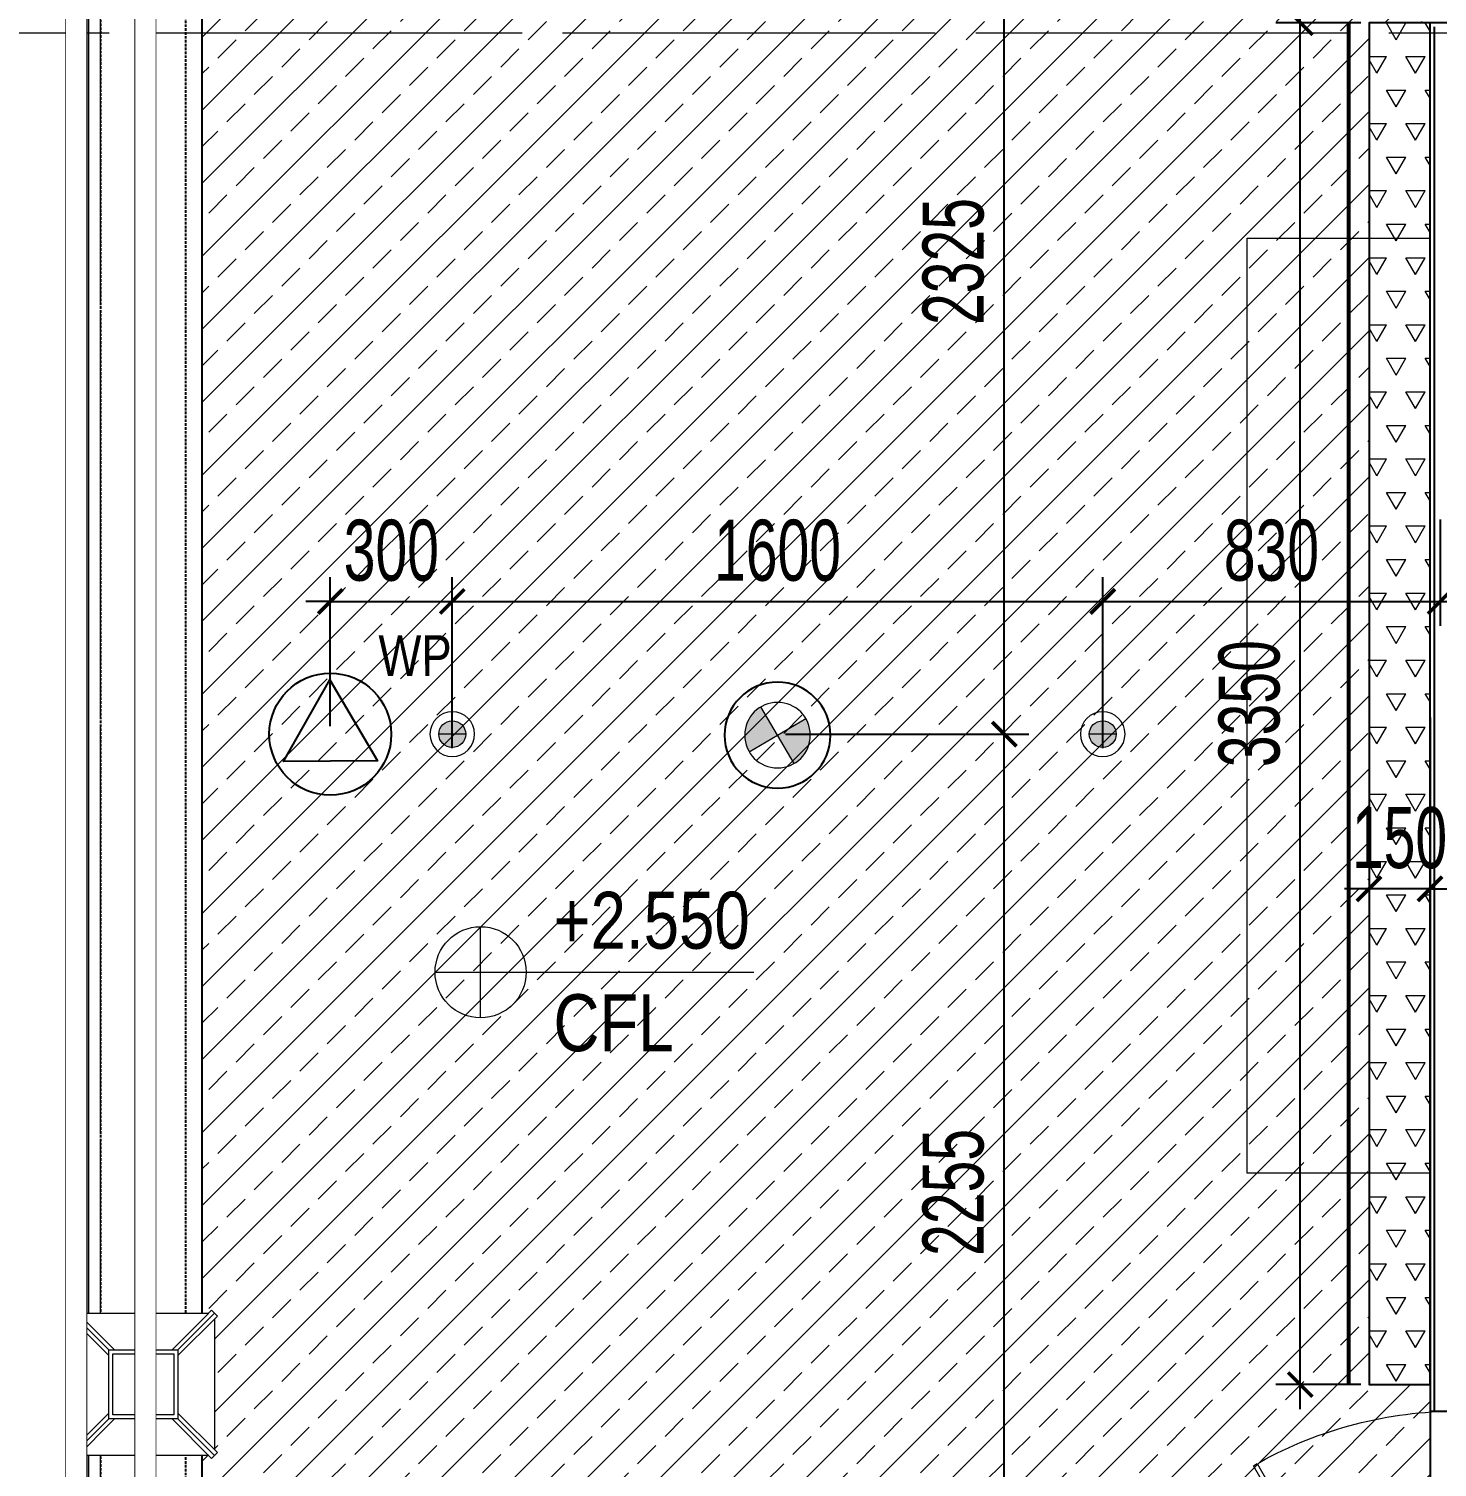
# Model space of a CAD drawing. Header units: millimetres. Extents: x -343543 to 400519, y -115663 to 104219.
# Drawn here: x -257931 to -254466, y 11172 to 14710 of the extents above; entities that cross this region are included whole.
import ezdxf
from ezdxf.enums import TextEntityAlignment as Align
from ezdxf.xclip import XClip

# ---------------------------------------------------------------- set-up
doc = ezdxf.new("R2010")
doc.units = ezdxf.units.MM
doc.header["$XCLIPFRAME"] = 0
for name, pattern in [('CONTINOUS', [0]), ('HIDDEN2', [0.1875, 0.125, -0.0625]), ('XREF MAT BANG TUONG XAY$0$CENTER', [50.8, 31.75, -6.35, 6.35, -6.35]), ('XREF MAT BANG TUONG XAY$0$xref_IKIGAI_Cot$0$HIDDEN', [9.525, 6.35, -3.175])]:
    doc.linetypes.add(name, pattern=pattern)
doc.layers.get('0').update_dxf_attribs({"color": 231, "lineweight": 0})
doc.layers.get('DefPoints').update_dxf_attribs({"color": 191})
for name, color, linetype, lineweight in [('01.Xref _MB T1$0$A-FURN', 251, 'Continuous', 5), ('1-INNO-E-Emergency', 1, 'EME', 5), ('A-CLNG', 157, 'Continuous', 25), ('A-FLOR-PRTN', 161, 'Continuous', 9), ('A-OPEN', 20, 'Continuous', 9), ('A-PATT', 252, 'Continuous', 9), ('A-SYMBOLS', 10, 'Continuous', 13), ('EL - TEXT', 3, 'Continuous', 9), ('fix lighting', 2, 'Continuous', 5), ('SME-E-LTG-DIM', 55, 'Continuous', 18), ('XREF MAT BANG NOI THAT$0$01.Xref _MB T1$0$A-FURN', 8, 'Continuous', 5), ('XREF MAT BANG TUONG XAY$0$01.Xref _MB T1$0$A-DOOR', 8, 'Continuous', 9), ('XREF MAT BANG TUONG XAY$0$A-GRID', 8, 'XREF MAT BANG TUONG XAY$0$CENTER', 15)]:
    doc.layers.add(name, color=color, linetype=linetype, lineweight=lineweight)
doc.layers.add('EL - CABLE - PA', color=5, linetype='CONTINOUS', true_color=0x0000ff)
doc.layers.add('XREF MAT BANG TUONG XAY$0$A-FNSH', color=8, linetype='Continuous')
doc.layers.add('XREF MAT BANG TUONG XAY$0$xref_IKIGAI_Cot$0$S-HIDD', color=8, linetype='XREF MAT BANG TUONG XAY$0$xref_IKIGAI_Cot$0$HIDDEN')
doc.styles.add('Arial', font='arial.ttf', dxfattribs={"width": 0.8})
doc.styles.add('ROMANSssss', font='vntimeh.shx', dxfattribs={"width": 0.7})
doc.styles.add('SM-DIMTEXT', font='SME.shx', dxfattribs={"width": 0.7})
doc.styles.add('VTK _ Arial_2.5 mm', font='arial.ttf', dxfattribs={"width": 0.8, "height": 2.5})
doc.linetypes.add('EME', pattern='A,2463.214661,-165.6529,["E",ROMANSssss,S=300,R=360,X=0,Y=-153.361507],-321.423057,2528.257516', length=5478.548134)
doc.dimstyles.new('SDIM-100', dxfattribs={"dimscale": 100, "dimtxt": 2, "dimasz": 0.6, "dimexe": 0.6, "dimexo": 0.2, "dimgap": 0.5, "dimtad": 1, "dimdec": 0, "dimzin": 12, "dimtxsty": 'SM-DIMTEXT', "dimblk": 'ARCHTICK', "dimblk1": 'ARCHTICK', "dimblk2": 'ARCHTICK', "dimcen": 0.12, "dimdle": 0.6, "dimclrd": 7, "dimclre": 8, "dimadec": 0, "dimazin": 3, "dimtfac": 2, "dimtix": 1, "dimtmove": 1, "dimatfit": 3, "dimfxl": 1, "dimtzin": 0, "dimarcsym": 1})

# ---------------------------------------------------------------- blocks, each defined once
blk = doc.blocks.new('XREF MAT BANG TUONG XAY$0$00.xref_IKIGAI_Truc')
at = {"layer": 'XREF MAT BANG TUONG XAY$0$A-GRID', "color": 8, "ltscale": 20}
for points in [[(5100, -3895), (5100, 22924.4)], [(-2907.5, 14700), (42750, 14700)]]:
    blk.add_lwpolyline(points, dxfattribs=at)
blk = doc.blocks.new('XREF MAT BANG TUONG XAY$0$xref_IKIGAI_Cot')
at = {"layer": 'XREF MAT BANG TUONG XAY$0$A-GRID', "color": 8, "ltscale": 20}
for points in [[(5100, -3895), (5100, 22924.4)], [(-2907.5, 14700), (42750, 14700)]]:
    blk.add_lwpolyline(points, dxfattribs=at)
at = {"layer": 'XREF MAT BANG TUONG XAY$0$xref_IKIGAI_Cot$0$S-HIDD', "color": 8}
blk.add_lwpolyline([(5100, 9990), (5310, 9990), (5310, 19190), (5100, 19190)], close=True, dxfattribs=at)
blk = doc.blocks.new('*U286')
at = {"color": 8}
for p, q in [((-324.2, -4.2), (-319.2, 4.5)), ((549.4, -497), (-319.2, 4.5)), ((-324.2, -4.2), (544.4, -505.6)), ((205.3, -237.7), (484.6, -399)), ((141.3, -258.6), (140.1, -260.7)), ((184.6, -283.6), (141.3, -258.6)), ((154.3, -266.1), (164.3, -248.7)), ((171.6, -276.1), (181.7, -258.7)), ((195.3, -255), (474.6, -416.3)), ((183.4, -285.7), (184.6, -283.6)), ((442.5, -491.8), (461, -459.8)), ((449, -450.6), (448, -452.3)), ((448, -452.3), (491.3, -477.3)), ((455.2, -439.8), (454, -441.9)), ((498.5, -464.8), (455.2, -439.8)), ((478.2, -430), (468.2, -447.3)), ((495.5, -440), (485.5, -457.3)), ((459.8, -501.8), (478.3, -469.8)), ((491.3, -477.3), (492.3, -475.6)), ((497.3, -466.9), (498.5, -464.8)), ((544.4, -505.6), (549.4, -497))]:
    blk.add_line(p, q, dxfattribs=at)
at = {"color": 8, "ltscale": 0.25}
blk.add_arc((-324.2, -4.2), 1002.9, 330.955, 0, dxfattribs=at)
at = {"color": 8}
for centre, radius, start, end in [((190.3, -263.7), 30, 59.9694, 149.9694), ((190.3, -263.7), 10, 59.9694, 149.9694), ((469.6, -425), 10, 329.9694, 59.9694), ((469.6, -425), 30, 329.9694, 59.9694), ((451.2, -496.8), 10, 149.9694, 329.9694)]:
    blk.add_arc(centre, radius, start, end, dxfattribs=at)
blk = doc.blocks.new('XREF MAT BANG NOI THAT$0$den')
at = {"color": 8}
blk.add_wipeout([(-175, 160.9), (-160.9, 175), (160.9, 175), (175, 160.9), (175, -160.9), (160.9, -175), (-160.9, -175), (-175, -160.9)], dxfattribs=at).dxf.layer = 'XREF MAT BANG NOI THAT$0$01.Xref _MB T1$0$A-FURN'
for p, q in [((-167.9, 182.1), (-182.1, 167.9)), ((-70.9, 85), (-167.9, 182.1)), ((70.9, 85), (167.9, 182.1)), ((167.9, 182.1), (182.1, 167.9)), ((-85, 70.9), (-182.1, 167.9)), ((-85, 85), (-175, 175)), ((85, 85), (175, 175)), ((85, 70.9), (182.1, 167.9)), ((-85, -70.9), (-182.1, -167.9)), ((-85, -85), (-175, -175)), ((-70.9, -85), (-167.9, -182.1)), ((70.9, -85), (167.9, -182.1)), ((85, -70.9), (182.1, -167.9)), ((85, -85), (175, -175)), ((-167.9, -182.1), (-182.1, -167.9)), ((167.9, -182.1), (182.1, -167.9))]:
    blk.add_line(p, q, dxfattribs=at)
for points in [[(-175, -160.9), (-175, 160.9)], [(-160.9, 175), (160.9, 175)], [(175, 160.9), (175, -160.9)], [(160.9, -175), (-160.9, -175)]]:
    blk.add_lwpolyline(points, dxfattribs=at)
for points in [[(-85, 85), (85, 85), (85, -85), (-85, -85)], [(-75, 75), (75, 75), (75, -75), (-75, -75)]]:
    blk.add_lwpolyline(points, close=True, dxfattribs=at)
blk = doc.blocks.new('XREF MAT BANG NOI THAT')
at = {"color": 8}
blk.add_lwpolyline([(7920.3, 14195), (8370, 14195), (8370, 11895), (7920.3, 11895)], close=True, dxfattribs=at)
blk.add_blockref('XREF MAT BANG NOI THAT$0$den', (5205, 11375.8), dxfattribs=at)
blk = doc.blocks.new('01.Xref _MB T1')
at = {"color": 8}
blk.add_lwpolyline([(5350.00011, 15899.99915), (8395, 15900.00022), (8395, 19187.99989), (5399.99067, 19190.00266), (5399.99067, 19100.00025), (5000, 19100), (5000, 19190.00241), (300, 19190.00241), (300.00025, 18999.99692), (210.00036, 18999.99692), (210.00011, 10200), (5350.00011, 10200), (5350.00011, 15899.99915)], dxfattribs=at)
for points in [[(3539.99179, 10449.99962), (3540.08991, 10824.96238), (3279.9671, 10825.03045), (3279.9671, 10225.00011), (2149.99201, 10225.00011), (2149.99201, 10825.00851), (1889.9917, 10825.00851), (1889.9917, 10450), (459.99182, 10450), (459.99182, 18879.99404), (5069.99182, 18879.99404), (5069.99182, 10450)], [(5069.98767, 18879.99404), (459.99596, 18879.99404), (460.00011, 10450), (1915.00118, 10450), (1915.00118, 10200), (3515.00118, 10200), (3515.00118, 10450), (5070.00011, 10450)]]:
    blk.add_lwpolyline(points, close=True, dxfattribs=at)
at = {"layer": 'XREF MAT BANG TUONG XAY$0$A-FNSH', "color": 8}
for points in [[(8379.99068, 14715.00011), (8380.00025, 11309.99999), (8505, 11309.99999), (8505, 11385), (10005.00011, 11385), (10005.00011, 11510), (8504.99998, 11510), (8504.99668, 14285), (8809.99073, 14284.99999), (8809.99073, 14590), (14099.96637, 14590), (14099.97586, 11509.99995), (11390.00011, 11509.99995), (11390.00011, 11384.99995), (14100, 11384.99995), (14100, 11314.99999), (14224.99994, 11314.99999)], [(8369.99066, 14725.00011), (8370.00025, 11309.99999), (8380.64454, 11309.99999)]]:
    blk.add_lwpolyline(points, dxfattribs=at)
at = {"color": 8}
blk.add_blockref('XREF MAT BANG TUONG XAY$0$00.xref_IKIGAI_Truc', (0.00011, 0), dxfattribs=at)
ref = blk.add_blockref('XREF MAT BANG TUONG XAY$0$xref_IKIGAI_Cot', (-0.00927, -0.00001), dxfattribs=at)
XClip(ref).set_block_clipping_path([(-1610.3425959283, -2225.6693134198), (41829.1295208634, 21555.8819575264)])
at = {"layer": 'XREF MAT BANG TUONG XAY$0$01.Xref _MB T1$0$A-DOOR', "color": 8, "xscale": -1, "rotation": 270}
blk.add_blockref('*U286', (8441.68832, 10631.26897), dxfattribs=at)
at = {"layer": 'A-PATT', "color": 8}
blk.add_blockref('XREF MAT BANG NOI THAT', (0, 0), dxfattribs=at)
blk = doc.blocks.new('LT15')
blk.add_wipeout([(-175, 160.9), (-160.9, 175), (160.9, 175), (175, 160.9), (175, -160.9), (160.9, -175), (-160.9, -175), (-175, -160.9)]).dxf.layer = '01.Xref _MB T1$0$A-FURN'
for p, q in [((-167.9, 182.1), (-182.1, 167.9)), ((-70.9, 85), (-167.9, 182.1)), ((70.9, 85), (167.9, 182.1)), ((167.9, 182.1), (182.1, 167.9)), ((-85, 70.9), (-182.1, 167.9)), ((-85, 85), (-175, 175)), ((85, 85), (175, 175)), ((85, 70.9), (182.1, 167.9)), ((-85, -70.9), (-182.1, -167.9)), ((-85, -85), (-175, -175)), ((-70.9, -85), (-167.9, -182.1)), ((70.9, -85), (167.9, -182.1)), ((85, -70.9), (182.1, -167.9)), ((85, -85), (175, -175)), ((-167.9, -182.1), (-182.1, -167.9)), ((167.9, -182.1), (182.1, -167.9))]:
    blk.add_line(p, q)
for points in [[(-175, -160.9), (-175, 160.9)], [(-160.9, 175), (160.9, 175)], [(175, 160.9), (175, -160.9)], [(160.9, -175), (-160.9, -175)]]:
    blk.add_lwpolyline(points)
for points in [[(-85, 85), (85, 85), (85, -85), (-85, -85)], [(-75, 75), (75, 75), (75, -75), (-75, -75)]]:
    blk.add_lwpolyline(points, close=True)
blk = doc.blocks.new('DenSanTuongT1Ikigai')
at = {"layer": 'fix lighting'}
blk.add_blockref('LT15', (5205, 11375.8), dxfattribs=at)
blk = doc.blocks.new('*U617')
blk.add_lwpolyline([(-50, 7913.6), (0, 7913.6), (0, -741.4), (-50, -741.4)], close=True)
blk.add_wipeout([(-50, 7913.6), (0, 7913.6), (0, -741.4), (-50, -741.4)])
blk = doc.blocks.new('*U619')
blk.add_lwpolyline([(-50, 1957.1), (0, 1957.1), (0, -6697.9), (-50, -6697.9)], close=True)
blk.add_wipeout([(-50, 1957.1), (0, 1957.1), (0, -6697.9), (-50, -6697.9)])
blk = doc.blocks.new('nnnndgnb')
at = {"layer": 'A-PATT'}
for name, p in [('*U617', (3740, -481.7)), ('*U619', (3910, 5474.9))]:
    blk.add_blockref(name, p, dxfattribs=at)
blk = doc.blocks.new('_ArchTick')
at = {"color": 0, "linetype": 'ByBlock', "const_width": 0.15}
blk.add_lwpolyline([(-0.5, -0.5), (0.5, 0.5)], dxfattribs=at)
blk = doc.blocks.new('*D1089')
at = {"layer": 'DefPoints', "color": 0, "transparency": 16777216}
for p in [(-255289, 13301.4), (-256889, 12920.6), (-255289, 12920.6)]:
    blk.add_point(p, dxfattribs=at)
at = {"layer": 'SME-E-LTG-DIM', "color": 8, "lineweight": -2, "transparency": 16777216}
for p, q in [((-256889, 12940.6), (-256889, 13361.4)), ((-255289, 12940.6), (-255289, 13361.4))]:
    blk.add_line(p, q, dxfattribs=at)
at = {"layer": 'SME-E-LTG-DIM', "color": 7, "lineweight": -2, "transparency": 16777216}
blk.add_line((-256949, 13301.4), (-255229, 13301.4), dxfattribs=at)
at = {"layer": 'SME-E-LTG-DIM', "color": 7, "lineweight": -2, "transparency": 16777216, "xscale": 60, "yscale": 60, "zscale": 60, "rotation": 180}
blk.add_blockref('_ArchTick', (-256889, 13301.4), dxfattribs=at)
at = {"layer": 'SME-E-LTG-DIM', "color": 7, "lineweight": -2, "transparency": 16777216, "xscale": 60, "yscale": 60, "zscale": 60}
blk.add_blockref('_ArchTick', (-255289, 13301.4), dxfattribs=at)
at = {"layer": 'SME-E-LTG-DIM', "color": 0, "transparency": 16777216, "insert": (-256089, 13426.4), "char_height": 150, "attachment_point": 5, "style": 'SM-DIMTEXT'}
blk.add_mtext('1600', dxfattribs=at)
blk = doc.blocks.new('*D1090')
at = {"layer": 'DefPoints', "color": 0, "transparency": 16777216}
for p in [(-254459, 13522.6), (-254459, 13301.4), (-255289, 12920.6)]:
    blk.add_point(p, dxfattribs=at)
at = {"layer": 'SME-E-LTG-DIM', "color": 8, "lineweight": -2, "transparency": 16777216}
for p, q in [((-254459, 13502.6), (-254459, 13241.4)), ((-255289, 12940.6), (-255289, 13361.4))]:
    blk.add_line(p, q, dxfattribs=at)
at = {"layer": 'SME-E-LTG-DIM', "color": 7, "lineweight": -2, "transparency": 16777216}
blk.add_line((-255349, 13301.4), (-254399, 13301.4), dxfattribs=at)
at = {"layer": 'SME-E-LTG-DIM', "color": 7, "lineweight": -2, "transparency": 16777216, "xscale": 60, "yscale": 60, "zscale": 60, "rotation": 180}
blk.add_blockref('_ArchTick', (-255289, 13301.4), dxfattribs=at)
at = {"layer": 'SME-E-LTG-DIM', "color": 7, "lineweight": -2, "transparency": 16777216, "xscale": 60, "yscale": 60, "zscale": 60}
blk.add_blockref('_ArchTick', (-254459, 13301.4), dxfattribs=at)
at = {"layer": 'SME-E-LTG-DIM', "color": 0, "transparency": 16777216, "insert": (-254874, 13426.4), "char_height": 150, "attachment_point": 5, "style": 'SM-DIMTEXT'}
blk.add_mtext('830', dxfattribs=at)
blk = doc.blocks.new('*D969')
at = {"layer": 'DefPoints', "color": 0, "transparency": 16777216}
for p in [(-256889, 13301.4), (-257189, 12975), (-256889, 12975)]:
    blk.add_point(p, dxfattribs=at)
at = {"layer": 'SME-E-LTG-DIM', "color": 8, "lineweight": -2, "transparency": 16777216}
for p, q in [((-257189, 12995), (-257189, 13361.4)), ((-256889, 12995), (-256889, 13361.4))]:
    blk.add_line(p, q, dxfattribs=at)
at = {"layer": 'SME-E-LTG-DIM', "color": 7, "lineweight": -2, "transparency": 16777216}
for p, q in [((-257189, 13301.4), (-257249, 13301.4)), ((-257189, 13301.4), (-256889, 13301.4)), ((-256889, 13301.4), (-256829, 13301.4))]:
    blk.add_line(p, q, dxfattribs=at)
at = {"layer": 'SME-E-LTG-DIM', "color": 7, "lineweight": -2, "transparency": 16777216, "xscale": 60, "yscale": 60, "zscale": 60}
blk.add_blockref('_ArchTick', (-257189, 13301.4), dxfattribs=at)
at = {"layer": 'SME-E-LTG-DIM', "color": 7, "lineweight": -2, "transparency": 16777216, "xscale": 60, "yscale": 60, "zscale": 60, "rotation": 180}
blk.add_blockref('_ArchTick', (-256889, 13301.4), dxfattribs=at)
at = {"layer": 'SME-E-LTG-DIM', "color": 0, "transparency": 16777216, "insert": (-257039, 13426.4), "char_height": 150, "attachment_point": 5, "style": 'SM-DIMTEXT'}
blk.add_mtext('300', dxfattribs=at)
blk = doc.blocks.new('*D983')
at = {"layer": 'DefPoints', "color": 0, "transparency": 16777216}
for p in [(-256089, 12975), (-255531.2, 12975), (-256089, 10720.4)]:
    blk.add_point(p, dxfattribs=at)
at = {"layer": 'SME-E-LTG-DIM', "color": 7, "lineweight": -2, "transparency": 16777216}
blk.add_line((-255531.2, 10660.4), (-255531.2, 13035), dxfattribs=at)
at = {"layer": 'SME-E-LTG-DIM', "color": 8, "lineweight": -2, "transparency": 16777216}
for p, q in [((-256069, 12975), (-255471.2, 12975)), ((-256069, 10720.4), (-255471.2, 10720.4))]:
    blk.add_line(p, q, dxfattribs=at)
at = {"layer": 'SME-E-LTG-DIM', "color": 7, "lineweight": -2, "transparency": 16777216, "xscale": 60, "yscale": 60, "zscale": 60}
for p, rotation in [((-255531.2, 12975), 90), ((-255531.2, 10720.4), 270)]:
    blk.add_blockref('_ArchTick', p, dxfattribs=dict(at, rotation=rotation))
at = {"layer": 'SME-E-LTG-DIM', "color": 0, "transparency": 16777216, "insert": (-255656.2, 11847.7), "char_height": 150, "attachment_point": 5, "rotation": 90, "style": 'SM-DIMTEXT'}
blk.add_mtext('2255', dxfattribs=at)
blk = doc.blocks.new('*D984')
at = {"layer": 'DefPoints', "color": 0, "transparency": 16777216}
for p in [(-256089, 15300), (-255531.2, 15300), (-256089, 12975)]:
    blk.add_point(p, dxfattribs=at)
at = {"layer": 'SME-E-LTG-DIM', "color": 7, "lineweight": -2, "transparency": 16777216}
blk.add_line((-255531.2, 12915), (-255531.2, 15360), dxfattribs=at)
at = {"layer": 'SME-E-LTG-DIM', "color": 8, "lineweight": -2, "transparency": 16777216}
for p, q in [((-256069, 15300), (-255471.2, 15300)), ((-256069, 12975), (-255471.2, 12975))]:
    blk.add_line(p, q, dxfattribs=at)
at = {"layer": 'SME-E-LTG-DIM', "color": 7, "lineweight": -2, "transparency": 16777216, "xscale": 60, "yscale": 60, "zscale": 60}
for p, rotation in [((-255531.2, 15300), 90), ((-255531.2, 12975), 270)]:
    blk.add_blockref('_ArchTick', p, dxfattribs=dict(at, rotation=rotation))
at = {"layer": 'SME-E-LTG-DIM', "color": 0, "transparency": 16777216, "insert": (-255656.2, 14137.5), "char_height": 150, "attachment_point": 5, "rotation": 90, "style": 'SM-DIMTEXT'}
blk.add_mtext('2325', dxfattribs=at)
blk = doc.blocks.new('*D985')
at = {"layer": 'DefPoints', "color": 0, "transparency": 16777216}
for p in [(-254634, 12687.6), (-254484, 12687.6), (-254634, 12594.4)]:
    blk.add_point(p, dxfattribs=at)
at = {"layer": 'SME-E-LTG-DIM', "color": 8, "lineweight": -2, "transparency": 16777216}
for p, q in [((-254634, 12667.6), (-254634, 12534.4)), ((-254484, 12667.6), (-254484, 12534.4))]:
    blk.add_line(p, q, dxfattribs=at)
at = {"layer": 'SME-E-LTG-DIM', "color": 7, "lineweight": -2, "transparency": 16777216}
for p, q in [((-254634, 12594.4), (-254694, 12594.4)), ((-254484, 12594.4), (-254634, 12594.4)), ((-254484, 12594.4), (-254424, 12594.4))]:
    blk.add_line(p, q, dxfattribs=at)
at = {"layer": 'SME-E-LTG-DIM', "color": 7, "lineweight": -2, "transparency": 16777216, "xscale": 60, "yscale": 60, "zscale": 60}
blk.add_blockref('_ArchTick', (-254634, 12594.4), dxfattribs=at)
at = {"layer": 'SME-E-LTG-DIM', "color": 7, "lineweight": -2, "transparency": 16777216, "xscale": 60, "yscale": 60, "zscale": 60, "rotation": 180}
blk.add_blockref('_ArchTick', (-254484, 12594.4), dxfattribs=at)
at = {"layer": 'SME-E-LTG-DIM', "color": 0, "transparency": 16777216, "insert": (-254559, 12719.4), "char_height": 150, "attachment_point": 5, "style": 'SM-DIMTEXT'}
blk.add_mtext('150', dxfattribs=at)
blk = doc.blocks.new('*D986')
at = {"layer": 'DefPoints', "color": 0, "transparency": 16777216}
for p in [(-254803.1, 14725), (-254634, 14725), (-254634, 11375)]:
    blk.add_point(p, dxfattribs=at)
at = {"layer": 'SME-E-LTG-DIM', "color": 7, "lineweight": -2, "transparency": 16777216}
blk.add_line((-254803.1, 11315), (-254803.1, 14785), dxfattribs=at)
at = {"layer": 'SME-E-LTG-DIM', "color": 8, "lineweight": -2, "transparency": 16777216}
for p, q in [((-254654, 14725), (-254863.1, 14725)), ((-254654, 11375), (-254863.1, 11375))]:
    blk.add_line(p, q, dxfattribs=at)
at = {"layer": 'SME-E-LTG-DIM', "color": 7, "lineweight": -2, "transparency": 16777216, "xscale": 60, "yscale": 60, "zscale": 60}
for p, rotation in [((-254803.1, 14725), 90), ((-254803.1, 11375), 270)]:
    blk.add_blockref('_ArchTick', p, dxfattribs=dict(at, rotation=rotation))
at = {"layer": 'SME-E-LTG-DIM', "color": 0, "transparency": 16777216, "insert": (-254928.1, 13050), "char_height": 150, "attachment_point": 5, "rotation": 90, "style": 'SM-DIMTEXT'}
blk.add_mtext('3350', dxfattribs=at)
blk = doc.blocks.new('Den downligh su co')
at = {"layer": '1-INNO-E-Emergency'}
h = blk.add_hatch(color=1, dxfattribs=at)
h.dxf.hatch_style = 1
h.paths.add_polyline_path([(-51.3, 51.3), (0, 0), (51.3, 51.3, 0.414214)])
h.paths.add_polyline_path([(0, 0), (-51.3, -51.3, 0.414214), (51.3, -51.3)])
at = {"layer": '1-INNO-E-Emergency', "color": 1}
for points in [[(-51.3, 51.3), (51.3, -51.3)], [(-51.3, -51.3), (51.3, 51.3)]]:
    blk.add_lwpolyline(points, dxfattribs=at)
blk.add_circle((0, 0), 72.5, dxfattribs=at)
at = {"layer": 'DefPoints', "ltscale": 5}
blk.add_circle((0, 0), 117.2, dxfattribs=at)
blk = doc.blocks.new('Exit su co')
at = {"layer": '1-INNO-E-Emergency', "xscale": -1.112275862068966, "yscale": 1.112275862068966, "zscale": 1.112275862068966, "rotation": 255.7726182171235}
blk.add_blockref('Den downligh su co', (6765, 12975), dxfattribs=at)
blk = doc.blocks.new('LOA ÂM TRẦN 6W CHỊU NƯỚC')
at = {"ltscale": 3}
blk.add_lwpolyline([(132764.1, 323760.9), (132880.8, 323561.6), (132649.9, 323560.2)], close=True, dxfattribs=at)
blk.add_circle((132764.9, 323627.6), 150, dxfattribs=at)
at = {"layer": 'EL - TEXT', "color": 3, "style": 'Arial', "width": 0.8}
blk.add_text('WP', height=100, rotation=0.1629, dxfattribs=at).set_placement((132883.6, 323820.5), align=Align.MIDDLE_LEFT)
blk = doc.blocks.new('XR-TRAN_SANH$0$A$C896e62ca')
at = {"layer": 'A-PATT', "true_color": 0x848484}
h = blk.add_hatch(color=252, dxfattribs=at)
h.dxf.hatch_style = 1
edge = h.paths.add_edge_path()
edge.add_arc((0, 0), 33, 0, 360)
at = {"color": 0, "linetype": 'ByBlock'}
for p, q in [((33, 0), (-33, 0)), ((0, 33), (0, -33))]:
    blk.add_line(p, q, dxfattribs=at)
blk.add_circle((0, 0), 33, dxfattribs=at)
for start, end in [(90, 270), (270, 90)]:
    blk.add_arc((0, 0), 55, start, end, dxfattribs=at)
blk = doc.blocks.new('*U1475')
blk.add_line((-2, 0), (12, 0))
blk.add_lwpolyline([(0, -2), (0, 2)])
at = {"layer": 'A-SYMBOLS'}
blk.add_circle((0, 0), 2, dxfattribs=at)
at = {"color": 7, "style": 'VTK _ Arial_2.5 mm', "width": 0.8, "flags": 4}
blk.add_attdef('FINISHFLOORLEVEL', text='', height=2.5, dxfattribs=at).set_placement((3.2, 3.532), align=Align.TOP_LEFT)
blk.add_attdef('NAMEOFLEVEL', (3.2, -3.468), '', height=2.5, dxfattribs=at)

msp = doc.modelspace()

# ---------------------------------------------------------------- block references
at = {"layer": 'A-SYMBOLS'}
msp.add_blockref('01.Xref _MB T1', (-262854, 0), dxfattribs=at)

# ---------------------------------------------------------------- next in the draw order: hatches: boundary and pattern name
at = {"layer": 'A-PATT'}
h = msp.add_hatch(dxfattribs=at)
h.set_pattern_fill('ANSI33', color=256, scale=20, double=1)
h.set_pattern_definition([(45, (-262854.02, -1e-05), (-89.8026, 89.8026), []), (45, (-262764.22, -1e-05), (-89.8026, 89.8026), [63.5, -31.75])])
h.paths.add_polyline_path([(-257504, 15875.7), (-251574, 15875.7), (-251574, 14725), (-254634, 14725), (-254634, 11375), (-254484, 11375), (-254484, 10225), (-255829, 10225), (-255829, 9965), (-257379, 9965), (-257379, 10225), (-257504, 10225)])
h = msp.add_hatch(dxfattribs=at)
h.set_pattern_fill('TRIANG', color=256, scale=10)
h.set_pattern_definition([(60, (-262854.025, -1e-05), (-47.625, 82.4889), [47.625, -47.625]), (120, (-262854.025, -1e-05), (-95.25, 1e-05), [47.625, -47.625]), (0, (-262877.84, 41.244), (47.625, 82.4889), [47.625, -47.625])])
h.paths.add_polyline_path([(-254634, 11375), (-254484, 11375), (-254484, 14725), (-254634, 14725)])

# ---------------------------------------------------------------- next in the draw order: linework, layer by layer
at = {"layer": 'A-CLNG', "color": 251}
for points in [[(-254484, 15875), (-254484, 18880), (-262394, 18880), (-262394, 10225), (-257504, 10225), (-257504, 15875)], [(-257504, 15875.7), (-251574, 15875.7), (-251574, 14725), (-254634, 14725), (-254634, 11375), (-254484, 11375), (-254484, 10225), (-255829, 10225), (-255829, 9965), (-257379, 9965), (-257379, 10225), (-257504, 10225)], [(-254634, 11375), (-254484, 11375), (-254484, 14725), (-254634, 14725)]]:
    msp.add_lwpolyline(points, close=True, dxfattribs=at)
at = {"layer": 'fix lighting', "color": 1, "linetype": 'HIDDEN2', "true_color": 0xff0000, "const_width": 10}
msp.add_lwpolyline([(-254684, 11375), (-254684, 14725)], dxfattribs=at)

# ---------------------------------------------------------------- next in the draw order: block references
at = {"layer": 'EL - CABLE - PA'}
msp.add_blockref('LOA ÂM TRẦN 6W CHỊU NƯỚC', (-389954, -310652.6), dxfattribs=at)
at = {"layer": 'fix lighting'}
for name, p in [('Exit su co', (-262854, -2.5)), ('XR-TRAN_SANH$0$A$C896e62ca', (-256889, 12975)), ('XR-TRAN_SANH$0$A$C896e62ca', (-255289, 12975))]:
    msp.add_blockref(name, p, dxfattribs=at)

# ---------------------------------------------------------------- next in the draw order: block references
at = {"layer": 'A-FLOR-PRTN'}
msp.add_blockref('DenSanTuongT1Ikigai', (-262854, 0), dxfattribs=at)

# ---------------------------------------------------------------- next in the draw order: block references
at = {"layer": 'A-OPEN'}
msp.add_blockref('nnnndgnb', (-261529, 11448), dxfattribs=at)

# ---------------------------------------------------------------- next in the draw order: block references
at = {"layer": 'A-SYMBOLS'}
ref = msp.add_blockref('*U1475', (-256819.3, 12389.3), dxfattribs=dict(at, xscale=56, yscale=56, zscale=56))
ref.add_attrib('FINISHFLOORLEVEL', '+2.550', dxfattribs={"layer": '0', "color": 7, "height": 140, "style": 'VTK _ Arial_2.5 mm', "width": 0.8}).set_placement((-256640.1, 12587.2), align=Align.TOP_LEFT)
ref.add_attrib('NAMEOFLEVEL', 'CFL', (-256640.1, 12195.2), dxfattribs={"layer": '0', "color": 7, "height": 140, "style": 'VTK _ Arial_2.5 mm', "width": 0.8})

# ---------------------------------------------------------------- next in the draw order: dimensions: what is measured, and where the dimension line sits
at = {"layer": 'SME-E-LTG-DIM'}
for base, p1, p2, picture, middle in [((-255531.2, 15300), (-256089, 12975), (-256089, 15300), '*D984', (-255656.2, 14137.5)), ((-254803.1, 14725), (-254634, 11375), (-254634, 14725), '*D986', (-254928.1, 13050)), ((-255531.2, 12975), (-256089, 10720.4), (-256089, 12975), '*D983', (-255656.2, 11847.7))]:
    dim = msp.add_linear_dim(base=base, p1=p1, p2=p2, angle=90, dimstyle='SDIM-100', override={"dimtxt": 1.5, "dimtfill": 0}, dxfattribs=at)
    dim.commit()
    dim.dimension.update_dxf_attribs({"geometry": picture, "text_midpoint": middle})
for base, p1, p2, picture, middle in [((-256889, 13301.4), (-257189, 12975), (-256889, 12975), '*D969', (-257039, 13426.4)), ((-255289, 13301.4), (-256889, 12920.6), (-255289, 12920.6), '*D1089', (-256089, 13426.4)), ((-254459, 13301.4), (-255289, 12920.6), (-254459, 13522.6), '*D1090', (-254874, 13426.4)), ((-254634, 12594.4), (-254484, 12687.6), (-254634, 12687.6), '*D985', (-254559, 12719.4))]:
    dim = msp.add_linear_dim(base=base, p1=p1, p2=p2, dimstyle='SDIM-100', override={"dimtxt": 1.5, "dimtfill": 0}, dxfattribs=at)
    dim.commit()
    dim.dimension.update_dxf_attribs({"geometry": picture, "text_midpoint": middle})

doc.saveas('drawing.dxf')
